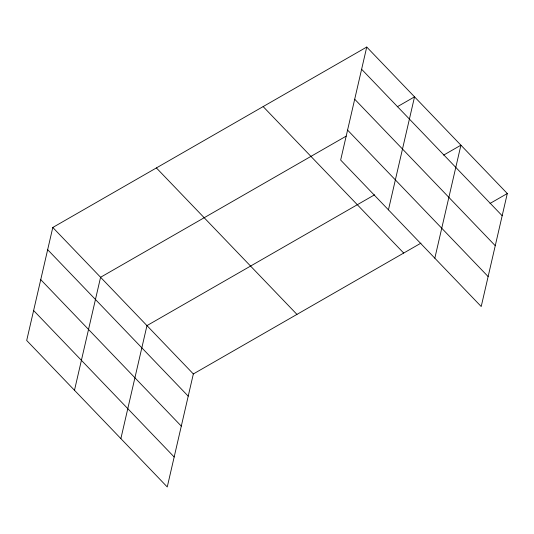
<?xml version="1.0" encoding="UTF-8"?>
<svg xmlns="http://www.w3.org/2000/svg" width="534" height="534" viewBox="0 0 534 534"><rect width="100%" height="100%" fill="white"/><g stroke="black" fill="none" stroke-linecap="round" stroke-linejoin="round"><path stroke-width="0.8" d="M366.745 47.045L340.659 160.053L481.207 306.529L507.3 193.522L366.745 47.045L52.793 227.471L26.7 340.478L167.255 486.955L193.341 373.947L420.959 243.137M74.486 390.281L100.579 277.273L346.186 136.13M120.871 438.621L146.963 325.613L374.581 194.803M388.445 209.855L414.538 96.848L397.269 106.773M434.83 258.189L460.915 145.188L443.647 155.107M490.032 203.447L507.3 193.522M361.618 69.26L502.174 215.736M354.703 99.224L495.252 245.7M347.574 130.089L488.129 276.565M263.142 106.586L403.697 253.063M156.395 167.93L296.951 314.406M52.793 227.471L193.341 373.947M47.66 249.685L188.215 396.161M40.744 279.649L181.3 426.125M33.615 310.514L174.171 456.991"/></g></svg>
